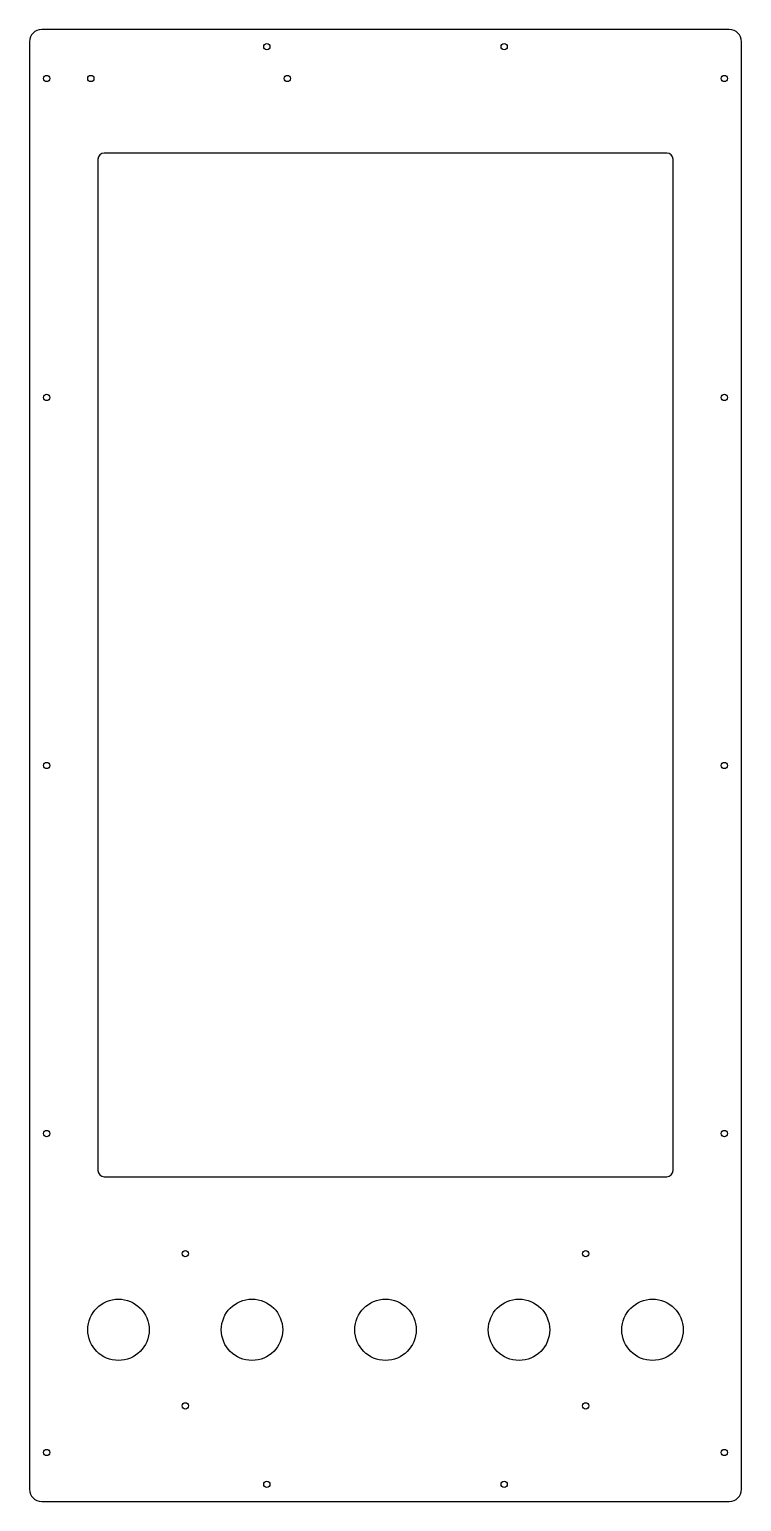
# Model space of a CAD drawing. Header units: inches. Extents: x 0 to 14.5, y 0 to 30.
import ezdxf

# ---------------------------------------------------------------- set-up
doc = ezdxf.new("R2010")
doc.units = ezdxf.units.IN
doc.header["$MEASUREMENT"] = 0
doc.layers.add('CUT', color=7, linetype='CONTINUOUS')

msp = doc.modelspace()

# ---------------------------------------------------------------- linework, layer by layer
at = {"layer": 'CUT'}
for p, q in [((14.25, 30), (0.25, 30)), ((0, 29.75), (0, 0.25)), ((14.5, 0.25), (14.5, 29.75)), ((1.395, 27.355), (1.395, 6.745)), ((12.98, 27.48), (1.52, 27.48)), ((13.105, 6.745), (13.105, 27.355)), ((1.52, 6.62), (12.98, 6.62)), ((0.25, 0), (14.25, 0))]:
    msp.add_line(p, q, dxfattribs=at)
for centre, radius in [((4.83333, 29.65), 0.064), ((9.66667, 29.65), 0.064), ((0.35, 29), 0.064), ((1.25, 29), 0.064), ((5.25, 29), 0.064), ((14.15, 29), 0.064), ((0.35, 22.5), 0.064), ((14.15, 22.5), 0.064), ((0.35, 15), 0.064), ((14.15, 15), 0.064), ((0.35, 7.5), 0.064), ((14.15, 7.5), 0.064), ((3.17188, 5.05), 0.064), ((11.32812, 5.05), 0.064), ((1.8125, 3.5), 0.625), ((4.53125, 3.5), 0.625), ((7.25, 3.5), 0.625), ((9.96875, 3.5), 0.625), ((12.6875, 3.5), 0.625), ((3.17188, 1.95), 0.064), ((11.32812, 1.95), 0.064), ((0.35, 1), 0.064), ((14.15, 1), 0.064), ((4.83333, 0.35), 0.064), ((9.66667, 0.35), 0.064)]:
    msp.add_circle(centre, radius, dxfattribs=at)
for centre, radius, start, end in [((0.25, 29.75), 0.25, 90, 180), ((14.25, 29.75), 0.25, 0, 90), ((1.52, 27.355), 0.125, 90, 180), ((12.98, 27.355), 0.125, 0, 90), ((1.52, 6.745), 0.125, 180, 270), ((12.98, 6.745), 0.125, 270, 360), ((0.25, 0.25), 0.25, 180, 270), ((14.25, 0.25), 0.25, 270, 360)]:
    msp.add_arc(centre, radius, start, end, dxfattribs=at)

doc.saveas('drawing.dxf')
